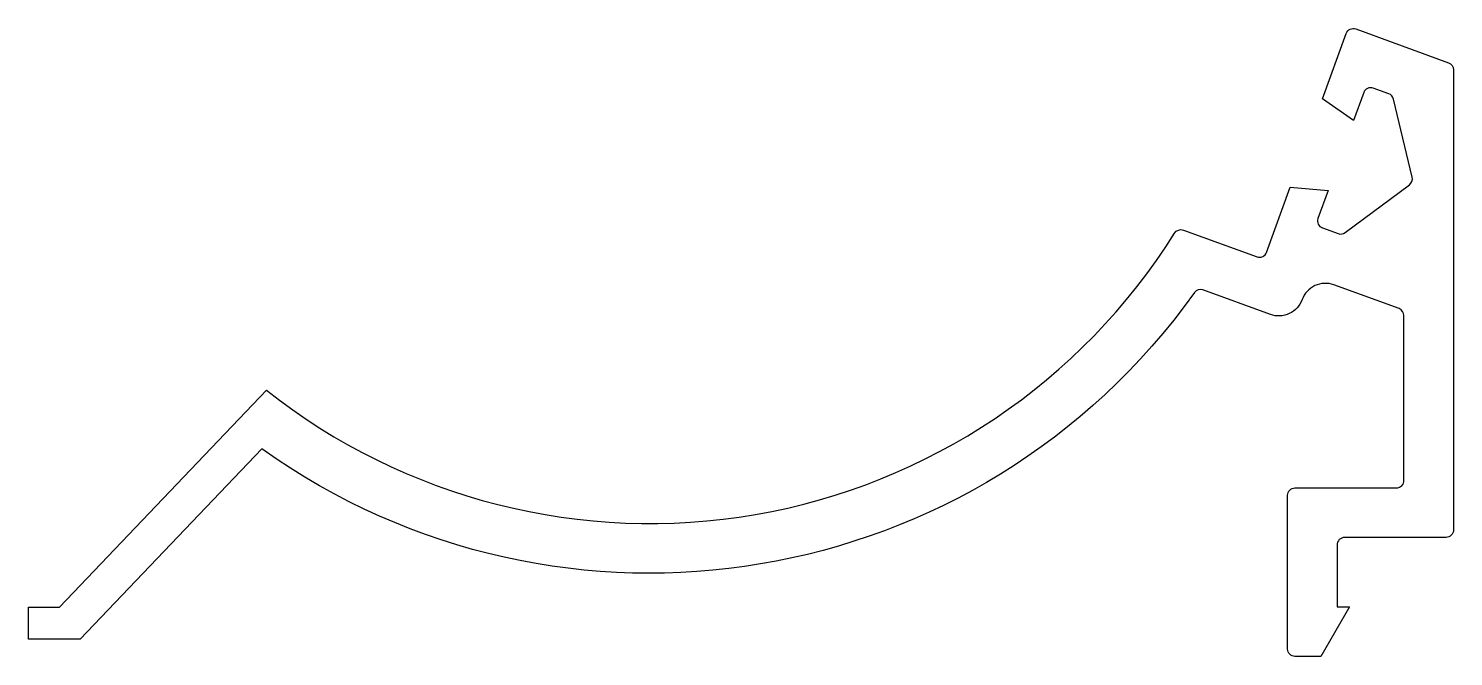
# Model space of a CAD drawing. Extents: x 122.6 to 180.2, y 202.3 to 227.7.
import ezdxf

# ---------------------------------------------------------------- set-up
doc = ezdxf.new("R2010")
doc.units = 0
doc.header["$LTSCALE"] = 15
doc.layers.get('0').update_dxf_attribs({"linetype": 'CONTINUOUS'})

msp = doc.modelspace()

# ---------------------------------------------------------------- linework, layer by layer
at = {"color": 0, "linetype": 'BYBLOCK'}
msp.add_lwpolyline([(176.234, 227.653), (179.985, 226.287, -0.315299), (180.183, 226.005), (180.183, 207.442, -0.414214), (179.883, 207.142), (175.783, 207.142, 0.414214), (175.483, 206.842), (175.483, 204.342), (175.983, 204.342), (174.828, 202.342), (173.783, 202.342, -0.414214), (173.483, 202.642), (173.483, 208.842, -0.414214), (173.783, 209.142), (177.883, 209.142, 0.414214), (178.183, 209.442), (178.183, 216.091, 0.315299), (177.985, 216.373), (175.351, 217.332, 0.414214), (174.069, 216.735, -0.414214), (172.788, 216.137), (170.068, 217.127, 0.336977), (169.721, 217.019, -0.41408), (132.07, 210.716), (124.733, 203.037), (122.648, 203.037), (122.648, 204.337), (123.9, 204.337), (132.253, 213.079, 0.446244), (168.923, 219.42, -0.353666), (169.279, 219.542), (172.25, 218.461, 0.414214), (172.635, 218.64), (173.593, 221.275), (175.12, 221.141), (174.709, 220.013, 0.414214), (174.889, 219.629), (175.522, 219.398, 0.251904), (175.803, 219.439), (178.402, 221.367, 0.300438), (178.515, 221.677), (177.763, 224.824, 0.251904), (177.574, 225.037), (176.941, 225.267, 0.414214), (176.556, 225.088), (176.146, 223.96), (174.891, 224.839), (175.85, 227.473, -0.414214)], format="xyb", close=True, dxfattribs=at)

doc.saveas('drawing.dxf')
